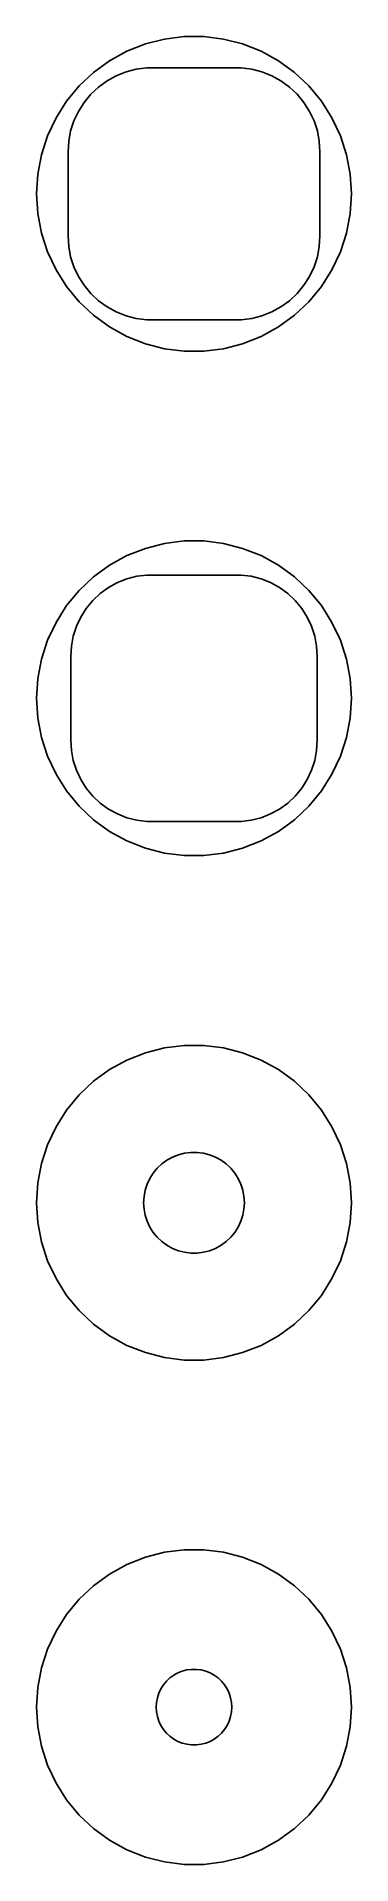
# Model space of a CAD drawing. Header units: metres. Extents: x -7.5 to 7.5, y 64.5 to 151.5.
import ezdxf

# ---------------------------------------------------------------- set-up
doc = ezdxf.new("R2010")
doc.units = ezdxf.units.M

msp = doc.modelspace()

# ---------------------------------------------------------------- linework, layer by layer
for p, q in [((-1.40535, 151.367), (-2.31763, 151.133)), ((-0.470917, 151.485), (-1.40535, 151.367)), ((0.470917, 151.485), (-0.470917, 151.485)), ((1.40535, 151.367), (0.470917, 151.485)), ((2.31763, 151.133), (1.40535, 151.367)), ((-3.19334, 150.786), (-4.01869, 150.332)), ((-2.31763, 151.133), (-3.19334, 150.786)), ((3.19334, 150.786), (2.31763, 151.133)), ((4.01869, 150.332), (3.19334, 150.786)), ((-4.78067, 149.779), (-5.46725, 149.134)), ((-4.01869, 150.332), (-4.78067, 149.779)), ((-4.1433, 149.377), (-3.70311, 149.619)), ((-3.70311, 149.619), (-3.23605, 149.804)), ((-3.23605, 149.804), (-2.74951, 149.929)), ((-2.74951, 149.929), (-2.25116, 149.992)), ((-2.25116, 149.992), (2.25116, 149.992)), ((2.25116, 149.992), (2.74951, 149.929)), ((2.74951, 149.929), (3.23605, 149.804)), ((3.23605, 149.804), (3.70311, 149.619)), ((3.70311, 149.619), (4.1433, 149.377)), ((4.78067, 149.779), (4.01869, 150.332)), ((5.46725, 149.134), (4.78067, 149.779)), ((-5.46725, 149.134), (-6.06763, 148.408)), ((-5.23605, 148.351), (-4.91586, 148.738)), ((-4.91586, 148.738), (-4.54968, 149.082)), ((-4.54968, 149.082), (-4.1433, 149.377)), ((4.1433, 149.377), (4.54968, 149.082)), ((4.54968, 149.082), (4.91586, 148.738)), ((4.91586, 148.738), (5.23605, 148.351)), ((6.06763, 148.408), (5.46725, 149.134)), ((-6.06763, 148.408), (-6.5723, 147.613)), ((-5.7191, 147.472), (-5.50522, 147.927)), ((-5.50522, 147.927), (-5.23605, 148.351)), ((5.23605, 148.351), (5.50522, 147.927)), ((5.50522, 147.927), (5.7191, 147.472)), ((6.5723, 147.613), (6.06763, 148.408)), ((-6.5723, 147.613), (-6.97331, 146.761)), ((-5.96844, 146.501), (-5.87433, 146.995)), ((-5.87433, 146.995), (-5.7191, 147.472)), ((5.7191, 147.472), (5.87433, 146.995)), ((5.87433, 146.995), (5.96844, 146.501)), ((6.97331, 146.761), (6.5723, 147.613)), ((-6.97331, 146.761), (-7.26436, 145.865)), ((-6, 146), (-5.96844, 146.501)), ((5.96844, 146.501), (6, 146)), ((7.26436, 145.865), (6.97331, 146.761)), ((-7.26436, 145.865), (-7.44086, 144.94)), ((-6, 142), (-6, 146)), ((6, 146), (6, 142)), ((7.44086, 144.94), (7.26436, 145.865)), ((-7.44086, 144.94), (-7.5, 144)), ((7.5, 144), (7.44086, 144.94)), ((-7.5, 144), (-7.44086, 143.06)), ((7.44086, 143.06), (7.5, 144)), ((-7.44086, 143.06), (-7.26436, 142.135)), ((7.26436, 142.135), (7.44086, 143.06)), ((-7.26436, 142.135), (-6.97331, 141.239)), ((-5.96844, 141.499), (-6, 142)), ((6, 142), (5.96844, 141.499)), ((6.97331, 141.239), (7.26436, 142.135)), ((-6.97331, 141.239), (-6.5723, 140.387)), ((-5.87433, 141.005), (-5.96844, 141.499)), ((-5.7191, 140.528), (-5.87433, 141.005)), ((5.87433, 141.005), (5.7191, 140.528)), ((5.96844, 141.499), (5.87433, 141.005)), ((6.5723, 140.387), (6.97331, 141.239)), ((-6.5723, 140.387), (-6.06763, 139.592)), ((-5.50522, 140.073), (-5.7191, 140.528)), ((-5.23605, 139.649), (-5.50522, 140.073)), ((5.50522, 140.073), (5.23605, 139.649)), ((5.7191, 140.528), (5.50522, 140.073)), ((6.06763, 139.592), (6.5723, 140.387)), ((-6.06763, 139.592), (-5.46725, 138.866)), ((-4.91586, 139.262), (-5.23605, 139.649)), ((-4.54968, 138.918), (-4.91586, 139.262)), ((4.91586, 139.262), (4.54968, 138.918)), ((5.23605, 139.649), (4.91586, 139.262)), ((5.46725, 138.866), (6.06763, 139.592)), ((-5.46725, 138.866), (-4.78067, 138.221)), ((-4.1433, 138.623), (-4.54968, 138.918)), ((-3.70311, 138.381), (-4.1433, 138.623)), ((-3.23605, 138.196), (-3.70311, 138.381)), ((3.70311, 138.381), (3.23605, 138.196)), ((4.1433, 138.623), (3.70311, 138.381)), ((4.54968, 138.918), (4.1433, 138.623)), ((4.78067, 138.221), (5.46725, 138.866)), ((-4.78067, 138.221), (-4.01869, 137.668)), ((-4.01869, 137.668), (-3.19334, 137.214)), ((-2.74951, 138.071), (-3.23605, 138.196)), ((-2.25116, 138.008), (-2.74951, 138.071)), ((2.25116, 138.008), (-2.25116, 138.008)), ((2.74951, 138.071), (2.25116, 138.008)), ((3.23605, 138.196), (2.74951, 138.071)), ((3.19334, 137.214), (4.01869, 137.668)), ((4.01869, 137.668), (4.78067, 138.221)), ((-3.19334, 137.214), (-2.31763, 136.867)), ((-2.31763, 136.867), (-1.40535, 136.633)), ((-1.40535, 136.633), (-0.470917, 136.515)), ((0.470917, 136.515), (1.40535, 136.633)), ((1.40535, 136.633), (2.31763, 136.867)), ((2.31763, 136.867), (3.19334, 137.214)), ((-0.470917, 136.515), (0.470917, 136.515)), ((-2.31763, 127.133), (-3.19334, 126.786)), ((-1.40535, 127.367), (-2.31763, 127.133)), ((-0.470917, 127.485), (-1.40535, 127.367)), ((0.470917, 127.485), (-0.470917, 127.485)), ((1.40535, 127.367), (0.470917, 127.485)), ((2.31763, 127.133), (1.40535, 127.367)), ((3.19334, 126.786), (2.31763, 127.133)), ((-4.01869, 126.332), (-4.78067, 125.779)), ((-3.19334, 126.786), (-4.01869, 126.332)), ((4.01869, 126.332), (3.19334, 126.786)), ((4.78067, 125.779), (4.01869, 126.332)), ((-4.78067, 125.779), (-5.46725, 125.134)), ((-4.46851, 124.984), (-4.07506, 125.27)), ((-4.07506, 125.27), (-3.64888, 125.504)), ((-3.64888, 125.504), (-3.1967, 125.683)), ((-3.1967, 125.683), (-2.72565, 125.804)), ((-2.72565, 125.804), (-2.24316, 125.865)), ((-2.24316, 125.865), (2.24316, 125.865)), ((2.24316, 125.865), (2.72565, 125.804)), ((2.72565, 125.804), (3.1967, 125.683)), ((3.1967, 125.683), (3.64888, 125.504)), ((3.64888, 125.504), (4.07506, 125.27)), ((4.07506, 125.27), (4.46851, 124.984)), ((5.46725, 125.134), (4.78067, 125.779)), ((-6.06763, 124.408), (-6.5723, 123.613)), ((-5.46725, 125.134), (-6.06763, 124.408)), ((-5.13301, 124.276), (-4.82301, 124.651)), ((-4.82301, 124.651), (-4.46851, 124.984)), ((4.46851, 124.984), (4.82301, 124.651)), ((4.82301, 124.651), (5.13301, 124.276)), ((6.06763, 124.408), (5.46725, 125.134)), ((6.5723, 123.613), (6.06763, 124.408)), ((-6.5723, 123.613), (-6.97331, 122.761)), ((-5.60068, 123.426), (-5.3936, 123.866)), ((-5.3936, 123.866), (-5.13301, 124.276)), ((5.13301, 124.276), (5.3936, 123.866)), ((5.3936, 123.866), (5.60068, 123.426)), ((6.97331, 122.761), (6.5723, 123.613)), ((-6.97331, 122.761), (-7.26436, 121.865)), ((-5.84209, 122.485), (-5.75096, 122.963)), ((-5.75096, 122.963), (-5.60068, 123.426)), ((5.60068, 123.426), (5.75096, 122.963)), ((5.75096, 122.963), (5.84209, 122.485)), ((7.26436, 121.865), (6.97331, 122.761)), ((-7.26436, 121.865), (-7.44086, 120.94)), ((-5.87262, 122), (-5.84209, 122.485)), ((-5.87262, 118), (-5.87262, 122)), ((5.84209, 122.485), (5.87262, 122)), ((5.87262, 122), (5.87262, 118)), ((7.44086, 120.94), (7.26436, 121.865)), ((-7.44086, 120.94), (-7.5, 120)), ((7.5, 120), (7.44086, 120.94)), ((-7.5, 120), (-7.44086, 119.06)), ((7.44086, 119.06), (7.5, 120)), ((-7.44086, 119.06), (-7.26436, 118.135)), ((7.26436, 118.135), (7.44086, 119.06)), ((-7.26436, 118.135), (-6.97331, 117.239)), ((-5.84209, 117.515), (-5.87262, 118)), ((-5.75096, 117.037), (-5.84209, 117.515)), ((5.84209, 117.515), (5.75096, 117.037)), ((5.87262, 118), (5.84209, 117.515)), ((6.97331, 117.239), (7.26436, 118.135)), ((-6.97331, 117.239), (-6.5723, 116.387)), ((-5.60068, 116.574), (-5.75096, 117.037)), ((-5.3936, 116.134), (-5.60068, 116.574)), ((5.60068, 116.574), (5.3936, 116.134)), ((5.75096, 117.037), (5.60068, 116.574)), ((6.5723, 116.387), (6.97331, 117.239)), ((-6.5723, 116.387), (-6.06763, 115.592)), ((-5.13301, 115.724), (-5.3936, 116.134)), ((-4.82301, 115.349), (-5.13301, 115.724)), ((5.13301, 115.724), (4.82301, 115.349)), ((5.3936, 116.134), (5.13301, 115.724)), ((6.06763, 115.592), (6.5723, 116.387)), ((-6.06763, 115.592), (-5.46725, 114.866)), ((-5.46725, 114.866), (-4.78067, 114.221)), ((-4.46851, 115.016), (-4.82301, 115.349)), ((-4.07506, 114.73), (-4.46851, 115.016)), ((4.46851, 115.016), (4.07506, 114.73)), ((4.82301, 115.349), (4.46851, 115.016)), ((4.78067, 114.221), (5.46725, 114.866)), ((5.46725, 114.866), (6.06763, 115.592)), ((-4.78067, 114.221), (-4.01869, 113.668)), ((-3.64888, 114.496), (-4.07506, 114.73)), ((-3.1967, 114.317), (-3.64888, 114.496)), ((-2.72565, 114.196), (-3.1967, 114.317)), ((-2.24316, 114.135), (-2.72565, 114.196)), ((2.24316, 114.135), (-2.24316, 114.135)), ((2.72565, 114.196), (2.24316, 114.135)), ((3.1967, 114.317), (2.72565, 114.196)), ((3.64888, 114.496), (3.1967, 114.317)), ((4.07506, 114.73), (3.64888, 114.496)), ((4.01869, 113.668), (4.78067, 114.221)), ((-4.01869, 113.668), (-3.19334, 113.214)), ((-3.19334, 113.214), (-2.31763, 112.867)), ((2.31763, 112.867), (3.19334, 113.214)), ((3.19334, 113.214), (4.01869, 113.668)), ((-2.31763, 112.867), (-1.40535, 112.633)), ((-1.40535, 112.633), (-0.470917, 112.515)), ((-0.470917, 112.515), (0.470917, 112.515)), ((0.470917, 112.515), (1.40535, 112.633)), ((1.40535, 112.633), (2.31763, 112.867)), ((-3.19334, 102.786), (-4.01869, 102.332)), ((-2.31763, 103.133), (-3.19334, 102.786)), ((-1.40535, 103.367), (-2.31763, 103.133)), ((-0.470917, 103.485), (-1.40535, 103.367)), ((0.470917, 103.485), (-0.470917, 103.485)), ((1.40535, 103.367), (0.470917, 103.485)), ((2.31763, 103.133), (1.40535, 103.367)), ((3.19334, 102.786), (2.31763, 103.133)), ((4.01869, 102.332), (3.19334, 102.786)), ((-4.78067, 101.779), (-5.46725, 101.134)), ((-4.01869, 102.332), (-4.78067, 101.779)), ((4.78067, 101.779), (4.01869, 102.332)), ((5.46725, 101.134), (4.78067, 101.779)), ((-5.46725, 101.134), (-6.06763, 100.408)), ((6.06763, 100.408), (5.46725, 101.134)), ((-6.06763, 100.408), (-6.5723, 99.6131)), ((6.5723, 99.6131), (6.06763, 100.408)), ((-6.5723, 99.6131), (-6.97331, 98.7609)), ((6.97331, 98.7609), (6.5723, 99.6131)), ((-6.97331, 98.7609), (-7.26436, 97.8652)), ((-1.02187, 98.1716), (-0.741638, 98.2825)), ((-0.741638, 98.2825), (-0.449707, 98.3575)), ((-0.449707, 98.3575), (-0.150696, 98.3953)), ((-0.150696, 98.3953), (0.150696, 98.3953)), ((0.150696, 98.3953), (0.449707, 98.3575)), ((0.449707, 98.3575), (0.741638, 98.2825)), ((0.741638, 98.2825), (1.02187, 98.1716)), ((7.26436, 97.8652), (6.97331, 98.7609)), ((-7.26436, 97.8652), (-7.44086, 96.94)), ((-2.10313, 97.1562), (-1.94164, 97.4107)), ((-1.94164, 97.4107), (-1.74951, 97.6429)), ((-1.74951, 97.6429), (-1.52982, 97.8492)), ((-1.52982, 97.8492), (-1.28598, 98.0264)), ((-1.28598, 98.0264), (-1.02187, 98.1716)), ((1.02187, 98.1716), (1.28598, 98.0264)), ((1.28598, 98.0264), (1.52982, 97.8492)), ((1.52982, 97.8492), (1.74951, 97.6429)), ((1.74951, 97.6429), (1.94164, 97.4107)), ((1.94164, 97.4107), (2.10313, 97.1562)), ((7.44086, 96.94), (7.26436, 97.8652)), ((-7.44086, 96.94), (-7.5, 96)), ((-2.38107, 96.3008), (-2.32458, 96.5968)), ((-2.32458, 96.5968), (-2.23146, 96.8835)), ((-2.23146, 96.8835), (-2.10313, 97.1562)), ((2.10313, 97.1562), (2.23146, 96.8835)), ((2.23146, 96.8835), (2.32458, 96.5968)), ((2.32458, 96.5968), (2.38107, 96.3008)), ((7.5, 96), (7.44086, 96.94)), ((-7.5, 96), (-7.44086, 95.06)), ((-2.39999, 96), (-2.38107, 96.3008)), ((-2.38107, 95.6992), (-2.39999, 96)), ((-2.32458, 95.4032), (-2.38107, 95.6992)), ((2.38107, 95.6992), (2.32458, 95.4032)), ((2.38107, 96.3008), (2.39999, 96)), ((2.39999, 96), (2.38107, 95.6992)), ((7.44086, 95.06), (7.5, 96)), ((-7.44086, 95.06), (-7.26436, 94.1348)), ((-2.23146, 95.1165), (-2.32458, 95.4032)), ((-2.10313, 94.8438), (-2.23146, 95.1165)), ((-1.94164, 94.5893), (-2.10313, 94.8438)), ((2.10313, 94.8438), (1.94164, 94.5893)), ((2.23146, 95.1165), (2.10313, 94.8438)), ((2.32458, 95.4032), (2.23146, 95.1165)), ((7.26436, 94.1348), (7.44086, 95.06)), ((-7.26436, 94.1348), (-6.97331, 93.2391)), ((-1.74951, 94.3571), (-1.94164, 94.5893)), ((-1.52982, 94.1508), (-1.74951, 94.3571)), ((-1.28598, 93.9736), (-1.52982, 94.1508)), ((-1.02187, 93.8284), (-1.28598, 93.9736)), ((1.28598, 93.9736), (1.02187, 93.8284)), ((1.52982, 94.1508), (1.28598, 93.9736)), ((1.74951, 94.3571), (1.52982, 94.1508)), ((1.94164, 94.5893), (1.74951, 94.3571)), ((6.97331, 93.2391), (7.26436, 94.1348)), ((-6.97331, 93.2391), (-6.5723, 92.3869)), ((-0.741638, 93.7175), (-1.02187, 93.8284)), ((-0.449707, 93.6425), (-0.741638, 93.7175)), ((-0.150696, 93.6047), (-0.449707, 93.6425)), ((0.150696, 93.6047), (-0.150696, 93.6047)), ((0.449707, 93.6425), (0.150696, 93.6047)), ((0.741638, 93.7175), (0.449707, 93.6425)), ((1.02187, 93.8284), (0.741638, 93.7175)), ((6.5723, 92.3869), (6.97331, 93.2391)), ((-6.5723, 92.3869), (-6.06763, 91.5916)), ((6.06763, 91.5916), (6.5723, 92.3869)), ((-6.06763, 91.5916), (-5.46725, 90.8659)), ((5.46725, 90.8659), (6.06763, 91.5916)), ((-5.46725, 90.8659), (-4.78067, 90.2212)), ((4.78067, 90.2212), (5.46725, 90.8659)), ((-4.78067, 90.2212), (-4.01869, 89.6675)), ((-4.01869, 89.6675), (-3.19334, 89.2138)), ((3.19334, 89.2138), (4.01869, 89.6675)), ((4.01869, 89.6675), (4.78067, 90.2212)), ((-3.19334, 89.2138), (-2.31763, 88.8671)), ((-2.31763, 88.8671), (-1.40535, 88.6329)), ((1.40535, 88.6329), (2.31763, 88.8671)), ((2.31763, 88.8671), (3.19334, 89.2138)), ((-1.40535, 88.6329), (-0.470917, 88.5148)), ((-0.470917, 88.5148), (0.470917, 88.5148)), ((0.470917, 88.5148), (1.40535, 88.6329)), ((-1.40535, 79.3671), (-2.31763, 79.1329)), ((-0.470917, 79.4852), (-1.40535, 79.3671)), ((0.470917, 79.4852), (-0.470917, 79.4852)), ((1.40535, 79.3671), (0.470917, 79.4852)), ((2.31763, 79.1329), (1.40535, 79.3671)), ((-4.01869, 78.3325), (-4.78067, 77.7788)), ((-3.19334, 78.7862), (-4.01869, 78.3325)), ((-2.31763, 79.1329), (-3.19334, 78.7862)), ((3.19334, 78.7862), (2.31763, 79.1329)), ((4.01869, 78.3325), (3.19334, 78.7862)), ((4.78067, 77.7788), (4.01869, 78.3325)), ((-4.78067, 77.7788), (-5.46725, 77.1341)), ((5.46725, 77.1341), (4.78067, 77.7788)), ((-5.46725, 77.1341), (-6.06763, 76.4084)), ((6.06763, 76.4084), (5.46725, 77.1341)), ((-6.06763, 76.4084), (-6.5723, 75.6131)), ((6.5723, 75.6131), (6.06763, 76.4084)), ((-6.5723, 75.6131), (-6.97331, 74.7609)), ((6.97331, 74.7609), (6.5723, 75.6131)), ((-6.97331, 74.7609), (-7.26436, 73.8652)), ((7.26436, 73.8652), (6.97331, 74.7609)), ((-7.26436, 73.8652), (-7.44086, 72.94)), ((-1.57735, 72.8671), (-1.45622, 73.058)), ((-1.45622, 73.058), (-1.31213, 73.2322)), ((-1.31213, 73.2322), (-1.14735, 73.3869)), ((-1.14735, 73.3869), (-0.964478, 73.5198)), ((-0.964478, 73.5198), (-0.766388, 73.6287)), ((-0.766388, 73.6287), (-0.556229, 73.7119)), ((-0.556229, 73.7119), (-0.33728, 73.7681)), ((-0.33728, 73.7681), (-0.113022, 73.7964)), ((-0.113022, 73.7964), (0.113022, 73.7964)), ((0.113022, 73.7964), (0.33728, 73.7681)), ((0.33728, 73.7681), (0.556229, 73.7119)), ((0.556229, 73.7119), (0.766388, 73.6287)), ((0.766388, 73.6287), (0.964478, 73.5198)), ((0.964478, 73.5198), (1.14735, 73.3869)), ((1.14735, 73.3869), (1.31213, 73.2322)), ((1.31213, 73.2322), (1.45622, 73.058)), ((1.45622, 73.058), (1.57735, 72.8671)), ((7.44086, 72.94), (7.26436, 73.8652)), ((-7.44086, 72.94), (-7.5, 72)), ((-1.79999, 72), (-1.7858, 72.2256)), ((-1.7858, 72.2256), (-1.74344, 72.4476)), ((-1.74344, 72.4476), (-1.67358, 72.6626)), ((-1.67358, 72.6626), (-1.57735, 72.8671)), ((1.57735, 72.8671), (1.67358, 72.6626)), ((1.67358, 72.6626), (1.74344, 72.4476)), ((1.74344, 72.4476), (1.7858, 72.2256)), ((1.7858, 72.2256), (1.79999, 72)), ((7.5, 72), (7.44086, 72.94)), ((-7.5, 72), (-7.44086, 71.06)), ((-1.7858, 71.7744), (-1.79999, 72)), ((-1.74344, 71.5524), (-1.7858, 71.7744)), ((-1.67358, 71.3374), (-1.74344, 71.5524)), ((-1.57735, 71.1329), (-1.67358, 71.3374)), ((1.67358, 71.3374), (1.57735, 71.1329)), ((1.74344, 71.5524), (1.67358, 71.3374)), ((1.7858, 71.7744), (1.74344, 71.5524)), ((1.79999, 72), (1.7858, 71.7744)), ((7.44086, 71.06), (7.5, 72)), ((-7.44086, 71.06), (-7.26436, 70.1348)), ((-1.45622, 70.942), (-1.57735, 71.1329)), ((-1.31213, 70.7678), (-1.45622, 70.942)), ((-1.14735, 70.6131), (-1.31213, 70.7678)), ((-0.964478, 70.4802), (-1.14735, 70.6131)), ((-0.766388, 70.3713), (-0.964478, 70.4802)), ((0.964478, 70.4802), (0.766388, 70.3713)), ((1.14735, 70.6131), (0.964478, 70.4802)), ((1.31213, 70.7678), (1.14735, 70.6131)), ((1.45622, 70.942), (1.31213, 70.7678)), ((1.57735, 71.1329), (1.45622, 70.942)), ((7.26436, 70.1348), (7.44086, 71.06)), ((-7.26436, 70.1348), (-6.97331, 69.2391)), ((-0.556229, 70.2881), (-0.766388, 70.3713)), ((-0.33728, 70.2319), (-0.556229, 70.2881)), ((-0.113022, 70.2036), (-0.33728, 70.2319)), ((0.113022, 70.2036), (-0.113022, 70.2036)), ((0.33728, 70.2319), (0.113022, 70.2036)), ((0.556229, 70.2881), (0.33728, 70.2319)), ((0.766388, 70.3713), (0.556229, 70.2881)), ((6.97331, 69.2391), (7.26436, 70.1348)), ((-6.97331, 69.2391), (-6.5723, 68.3869)), ((6.5723, 68.3869), (6.97331, 69.2391)), ((-6.5723, 68.3869), (-6.06763, 67.5916)), ((6.06763, 67.5916), (6.5723, 68.3869)), ((-6.06763, 67.5916), (-5.46725, 66.8659)), ((5.46725, 66.8659), (6.06763, 67.5916)), ((-5.46725, 66.8659), (-4.78067, 66.2212)), ((-4.78067, 66.2212), (-4.01869, 65.6675)), ((4.01869, 65.6675), (4.78067, 66.2212)), ((4.78067, 66.2212), (5.46725, 66.8659)), ((-4.01869, 65.6675), (-3.19334, 65.2138)), ((3.19334, 65.2138), (4.01869, 65.6675)), ((-3.19334, 65.2138), (-2.31763, 64.8671)), ((-2.31763, 64.8671), (-1.40535, 64.6329)), ((-1.40535, 64.6329), (-0.470917, 64.5148)), ((-0.470917, 64.5148), (0.470917, 64.5148)), ((0.470917, 64.5148), (1.40535, 64.6329)), ((1.40535, 64.6329), (2.31763, 64.8671)), ((2.31763, 64.8671), (3.19334, 65.2138))]:
    msp.add_line(p, q)

doc.saveas('drawing.dxf')
